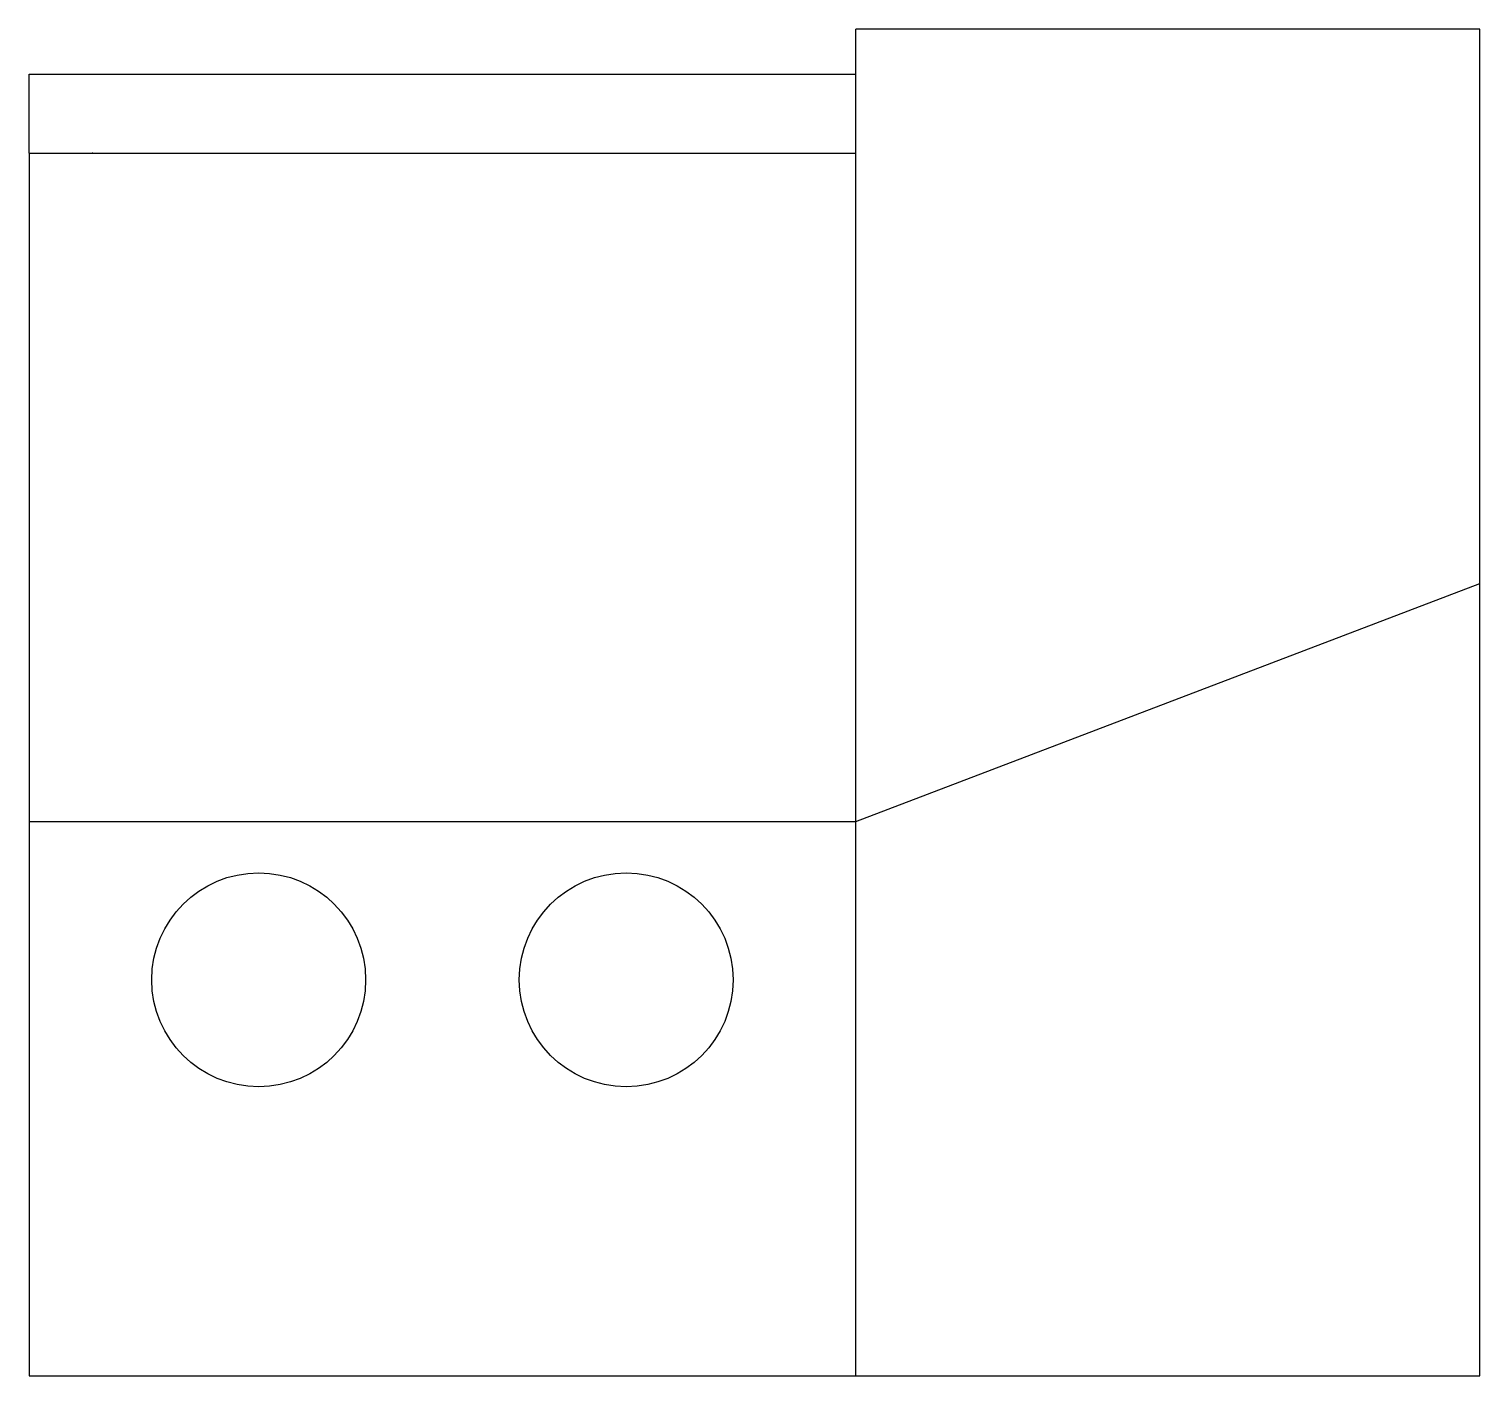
# Model space of a CAD drawing. Header units: millimetres. Extents: x 0 to 916, y 0 to 850.
import ezdxf

# ---------------------------------------------------------------- set-up
doc = ezdxf.new("R2010")
doc.units = ezdxf.units.MM

msp = doc.modelspace()

# ---------------------------------------------------------------- linework, layer by layer
for p, q in [((522, 0), (522, 850)), ((916, 850), (522, 850)), ((916, 0), (916, 850)), ((0, 821.59), (522, 821.59)), ((0, 771.59), (0, 821.59)), ((0, 771.59), (522, 771.59)), ((0, 771.59), (0, 0)), ((522, 350), (916, 500)), ((0, 350), (522, 350)), ((0, 0), (522, 0)), ((522, 0), (916, 0))]:
    msp.add_line(p, q)
for centre in [(145, 250), (377, 250)]:
    msp.add_circle(centre, 67.5)
msp.add_point((40, 771.59))

doc.saveas('drawing.dxf')
